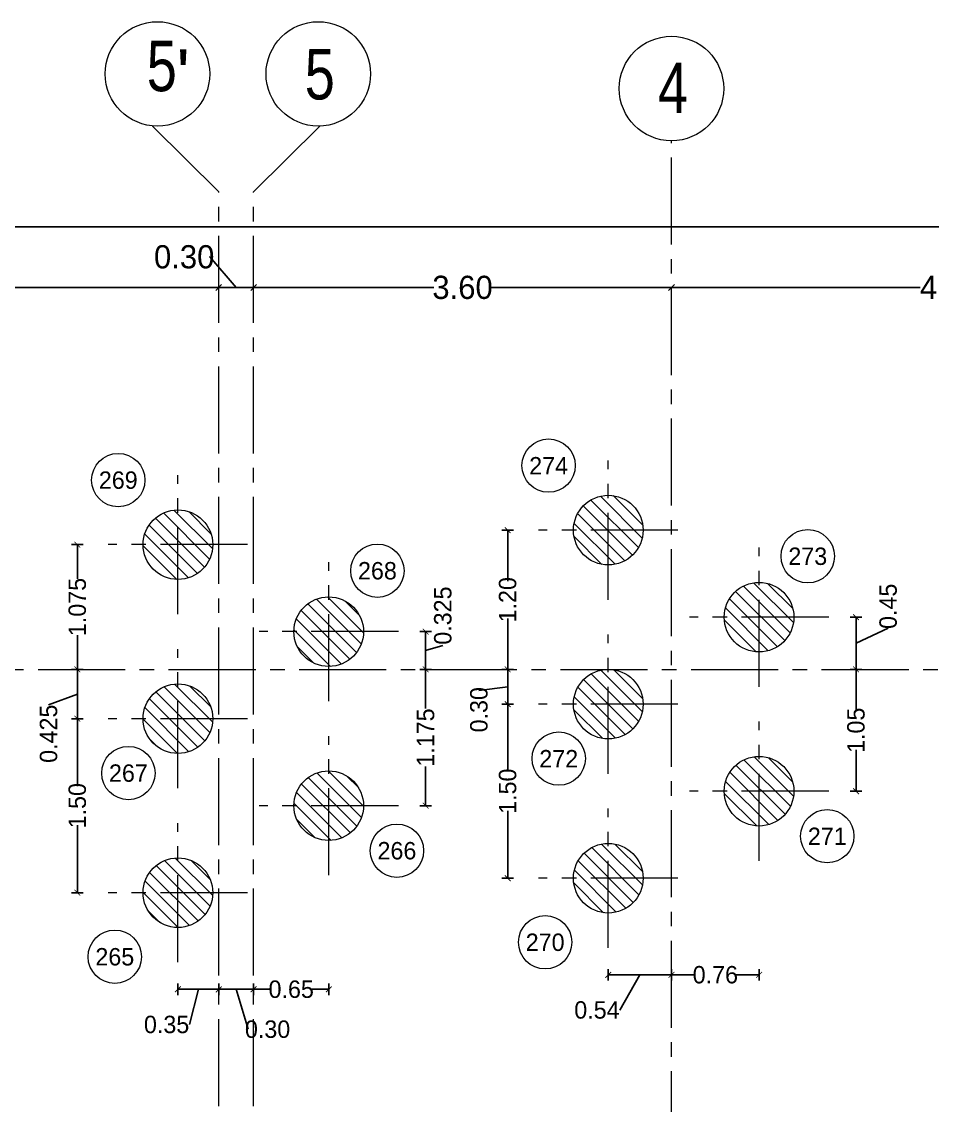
# Model space of a CAD drawing. Extents: x 971 to 1079, y 664 to 731.
# Drawn here: x 1018.37 to 1026.21, y 705.77 to 715.11 of the extents above; entities that cross this region are included whole.
import ezdxf
from ezdxf.enums import TextEntityAlignment as Align

# ---------------------------------------------------------------- set-up
doc = ezdxf.new("R2010")
doc.units = 0
doc.header["$MEASUREMENT"] = 0
doc.header["$PDMODE"] = 3
doc.header["$PDSIZE"] = 0.1
for name, pattern in [('CENTER2', [1.125, 0.75, -0.125, 0.125, -0.125]), ('CENTERX2', [4, 2.5, -0.5, 0.5, -0.5]), ('HIDDEN2', [0.1875, 0.125, -0.0625])]:
    doc.linetypes.add(name, pattern=pattern)
doc.layers.get('0').update_dxf_attribs({"linetype": 'CONTINUOUS', "lineweight": 30})
doc.layers.get('Defpoints').update_dxf_attribs({"linetype": 'CONTINUOUS'})
for name, color, linetype, lineweight in [('As Built Piles', 4, 'HIDDEN2', 20), ('axis', 1, 'CENTERX2', 5), ('axis no.', 11, 'CONTINUOUS', 20), ('Dimensions of axis', 11, 'CONTINUOUS', 20), ('PILES_AXES', 4, 'CENTER2', 20), ('PILES_HATCH0', 8, 'CONTINUOUS', 9), ('PILES_NO_', 11, 'CONTINUOUS', 20)]:
    doc.layers.add(name, color=color, linetype=linetype, lineweight=lineweight)
doc.layers.add('DIMENSIONS_OF_PILES_TO_AXI', color=11, linetype='CONTINUOUS')
doc.styles.add('ARABY', font='sosa.shx')
doc.styles.add('SOSA', font='sosa.shx')
doc.styles.add('SOSA2', font='SOSA.shx', dxfattribs={"width": 0.8})
doc.dimstyles.new('axis dim', dxfattribs={"dimtxt": 0.2, "dimasz": 0.05, "dimexe": 0, "dimexo": 0, "dimgap": 0.001, "dimtad": 0, "dimzin": 0, "dimdsep": 46, "dimtxsty": 'SOSA', "dimblk": 'OBLIQUE', "dimcen": 0, "dimse1": 1, "dimse2": 1, "dimclrd": 256, "dimclre": 256, "dimclrt": 256, "dimadec": 0, "dimazin": 0, "dimtfac": 1, "dimtofl": 0, "dimtmove": 1, "dimatfit": 3, "dimldrblk": 'OBLIQUE', "dimfxl": 0, "dimtolj": 1, "dimtzin": 0, "dimarcsym": 0})
doc.dimstyles.new('Shabak dim', dxfattribs={"dimtxt": 0.15, "dimasz": 0.05, "dimexe": 0.05, "dimexo": 0.1, "dimgap": 0, "dimtad": 0, "dimzin": 0, "dimdsep": 46, "dimtxsty": 'SOSA', "dimblk1": 'ARCHTICK', "dimblk2": 'ARCHTICK', "dimsah": 1, "dimcen": 0, "dimclrd": 256, "dimadec": 0, "dimazin": 0, "dimtfac": 1, "dimtofl": 0, "dimtmove": 1, "dimatfit": 3, "dimldrblk": 'OBLIQUE', "dimfxl": 0.05, "dimfxlon": 1, "dimtolj": 1, "dimtzin": 0, "dimlwd": -1, "dimlwe": -1, "dimarcsym": 0})

# ---------------------------------------------------------------- blocks, each defined once
blk = doc.blocks.new('_OBLIQUE')
at = {"color": 0, "linetype": 'ByBlock'}
blk.add_line((-0.5, -0.5), (0.5, 0.5), dxfattribs=at)
blk = doc.blocks.new('*D12')
at = {"layer": 'Defpoints', "color": 0, "transparency": 16777216}
for p in [(1015.1677, 712.818), (1015.1677, 712.4913), (1020.0677, 712.4913)]:
    blk.add_point(p, dxfattribs=at)
at = {"layer": 'Dimensions of axis', "lineweight": -2, "transparency": 16777216}
for p, q in [((1015.1677, 712.818), (1017.3797, 712.818)), ((1020.0677, 712.818), (1017.8557, 712.818))]:
    blk.add_line(p, q, dxfattribs=at)
at = {"layer": 'Dimensions of axis', "lineweight": -2, "transparency": 16777216, "xscale": 0.05, "yscale": 0.05, "zscale": 0.05, "rotation": 180}
blk.add_blockref('_OBLIQUE', (1015.1677, 712.818), dxfattribs=at)
at = {"layer": 'Dimensions of axis', "lineweight": -2, "transparency": 16777216, "xscale": 0.05, "yscale": 0.05, "zscale": 0.05}
blk.add_blockref('_OBLIQUE', (1020.0677, 712.818), dxfattribs=at)
at = {"layer": 'Dimensions of axis', "transparency": 16777216, "insert": (1017.6177, 712.818), "char_height": 0.2, "attachment_point": 5, "style": 'SOSA'}
blk.add_mtext('\\A1;4.90', dxfattribs=at)
blk = doc.blocks.new('*D24')
at = {"layer": 'Defpoints', "color": 0, "transparency": 16777216}
for p in [(1037.1677, 713.3416), (980.3927, 712.5388), (1037.1677, 712.5138)]:
    blk.add_point(p, dxfattribs=at)
at = {"layer": 'Dimensions of axis', "lineweight": -2, "transparency": 16777216}
for p, q in [((980.3927, 713.3416), (1008.3902, 713.3416)), ((1037.1677, 713.3416), (1009.1702, 713.3416))]:
    blk.add_line(p, q, dxfattribs=at)
at = {"layer": 'Dimensions of axis', "lineweight": -2, "transparency": 16777216, "xscale": 0.05, "yscale": 0.05, "zscale": 0.05, "rotation": 180}
blk.add_blockref('_OBLIQUE', (980.3927, 713.3416), dxfattribs=at)
at = {"layer": 'Dimensions of axis', "lineweight": -2, "transparency": 16777216, "xscale": 0.05, "yscale": 0.05, "zscale": 0.05}
blk.add_blockref('_OBLIQUE', (1037.1677, 713.3416), dxfattribs=at)
at = {"layer": 'Dimensions of axis', "transparency": 16777216, "insert": (1008.7802, 713.3416), "char_height": 0.2, "attachment_point": 5, "style": 'SOSA'}
blk.add_mtext('\\A1;56.78', dxfattribs=at)
blk = doc.blocks.new('*D26')
at = {"layer": 'Defpoints', "color": 0, "transparency": 16777216}
for p in [(1023.9677, 712.818), (1020.3677, 712.0832), (1023.9677, 712.0961)]:
    blk.add_point(p, dxfattribs=at)
at = {"layer": 'Dimensions of axis', "lineweight": -2, "transparency": 16777216}
for p, q in [((1020.3677, 712.818), (1021.9197, 712.818)), ((1023.9677, 712.818), (1022.4157, 712.818))]:
    blk.add_line(p, q, dxfattribs=at)
at = {"layer": 'Dimensions of axis', "lineweight": -2, "transparency": 16777216, "xscale": 0.05, "yscale": 0.05, "zscale": 0.05, "rotation": 180}
blk.add_blockref('_OBLIQUE', (1020.3677, 712.818), dxfattribs=at)
at = {"layer": 'Dimensions of axis', "lineweight": -2, "transparency": 16777216, "xscale": 0.05, "yscale": 0.05, "zscale": 0.05}
blk.add_blockref('_OBLIQUE', (1023.9677, 712.818), dxfattribs=at)
at = {"layer": 'Dimensions of axis', "transparency": 16777216, "insert": (1022.1677, 712.818), "char_height": 0.2, "attachment_point": 5, "style": 'SOSA'}
blk.add_mtext('\\A1;3.60', dxfattribs=at)
blk = doc.blocks.new('*D27')
at = {"layer": 'Defpoints', "color": 0, "transparency": 16777216}
for p in [(1028.7677, 712.818), (1023.9677, 712.0961), (1028.7677, 712.092)]:
    blk.add_point(p, dxfattribs=at)
at = {"layer": 'Dimensions of axis', "lineweight": -2, "transparency": 16777216}
for p, q in [((1023.9677, 712.818), (1026.1097, 712.818)), ((1028.7677, 712.818), (1026.6257, 712.818))]:
    blk.add_line(p, q, dxfattribs=at)
at = {"layer": 'Dimensions of axis', "lineweight": -2, "transparency": 16777216, "xscale": 0.05, "yscale": 0.05, "zscale": 0.05, "rotation": 180}
blk.add_blockref('_OBLIQUE', (1023.9677, 712.818), dxfattribs=at)
at = {"layer": 'Dimensions of axis', "lineweight": -2, "transparency": 16777216, "xscale": 0.05, "yscale": 0.05, "zscale": 0.05}
blk.add_blockref('_OBLIQUE', (1028.7677, 712.818), dxfattribs=at)
at = {"layer": 'Dimensions of axis', "transparency": 16777216, "insert": (1026.3677, 712.818), "char_height": 0.2, "attachment_point": 5, "style": 'SOSA'}
blk.add_mtext('\\A1;4.80', dxfattribs=at)
blk = doc.blocks.new('*D44')
at = {"layer": 'Defpoints', "color": 0, "transparency": 16777216}
for p in [(1020.0677, 712.818), (1020.0677, 712.4913), (1020.3677, 712.4913)]:
    blk.add_point(p, dxfattribs=at)
at = {"layer": 'Dimensions of axis', "lineweight": -2, "transparency": 16777216}
for p, q in [((1019.99, 713.0816), (1019.988, 713.0816)), ((1020.2177, 712.818), (1019.99, 713.0816)), ((1020.3677, 712.818), (1020.0677, 712.818))]:
    blk.add_line(p, q, dxfattribs=at)
at = {"layer": 'Dimensions of axis', "lineweight": -2, "transparency": 16777216, "xscale": 0.05, "yscale": 0.05, "zscale": 0.05, "rotation": 180}
blk.add_blockref('_OBLIQUE', (1020.0677, 712.818), dxfattribs=at)
at = {"layer": 'Dimensions of axis', "lineweight": -2, "transparency": 16777216, "xscale": 0.05, "yscale": 0.05, "zscale": 0.05}
blk.add_blockref('_OBLIQUE', (1020.3677, 712.818), dxfattribs=at)
at = {"layer": 'Dimensions of axis', "transparency": 16777216, "insert": (1019.77, 713.0816), "char_height": 0.2, "attachment_point": 5, "style": 'SOSA'}
blk.add_mtext('\\A1;0.30', dxfattribs=at)
blk = doc.blocks.new('_ARCHTICK')
at = {"color": 0, "linetype": 'ByBlock', "const_width": 0.15}
blk.add_lwpolyline([(-0.5, -0.5), (0.5, 0.5)], dxfattribs=at)
blk = doc.blocks.new('*D305')
at = {"layer": 'Defpoints', "color": 0, "transparency": 16777216}
for p in [(1019.7159, 710.6019), (1018.8495, 709.5269), (1019.3649, 709.5269)]:
    blk.add_point(p, dxfattribs=at)
at = {"layer": 'DIMENSIONS_OF_PILES_TO_AXI', "color": 0, "transparency": 16777216}
for p, q in [((1018.8995, 710.6019), (1018.7995, 710.6019)), ((1018.8995, 709.5269), (1018.7995, 709.5269))]:
    blk.add_line(p, q, dxfattribs=at)
at = {"layer": 'DIMENSIONS_OF_PILES_TO_AXI', "transparency": 16777216}
for p, q in [((1018.8495, 710.6019), (1018.8495, 710.3074)), ((1018.8495, 709.5269), (1018.8495, 709.8215))]:
    blk.add_line(p, q, dxfattribs=at)
at = {"layer": 'DIMENSIONS_OF_PILES_TO_AXI', "transparency": 16777216, "xscale": 0.05, "yscale": 0.05, "zscale": 0.05}
for p, rotation in [((1018.8495, 710.6019), 90), ((1018.8495, 709.5269), 270)]:
    blk.add_blockref('_ARCHTICK', p, dxfattribs=dict(at, rotation=rotation))
at = {"layer": 'DIMENSIONS_OF_PILES_TO_AXI', "color": 0, "transparency": 16777216, "insert": (1018.8495, 710.0644), "char_height": 0.15, "attachment_point": 5, "rotation": 90, "style": 'SOSA'}
blk.add_mtext('\\A1;1.075', dxfattribs=at)
blk = doc.blocks.new('*D306')
at = {"layer": 'Defpoints', "color": 0, "transparency": 16777216}
for p in [(1019.3649, 709.5269), (1018.8495, 709.1019), (1019.264, 709.1019)]:
    blk.add_point(p, dxfattribs=at)
at = {"layer": 'DIMENSIONS_OF_PILES_TO_AXI', "color": 0, "transparency": 16777216}
for p, q in [((1018.8995, 709.5269), (1018.7995, 709.5269)), ((1018.8995, 709.1019), (1018.7995, 709.1019))]:
    blk.add_line(p, q, dxfattribs=at)
at = {"layer": 'DIMENSIONS_OF_PILES_TO_AXI', "transparency": 16777216}
for p, q in [((1018.8495, 709.5269), (1018.8495, 709.1019)), ((1018.6019, 709.2211), (1018.8495, 709.3144)), ((1018.6019, 709.2211), (1018.6019, 709.2211))]:
    blk.add_line(p, q, dxfattribs=at)
at = {"layer": 'DIMENSIONS_OF_PILES_TO_AXI', "transparency": 16777216, "xscale": 0.05, "yscale": 0.05, "zscale": 0.05}
for p, rotation in [((1018.8495, 709.5269), 90), ((1018.8495, 709.1019), 270)]:
    blk.add_blockref('_ARCHTICK', p, dxfattribs=dict(at, rotation=rotation))
at = {"layer": 'DIMENSIONS_OF_PILES_TO_AXI', "color": 0, "transparency": 16777216, "insert": (1018.6019, 708.9721), "char_height": 0.15, "attachment_point": 5, "rotation": 90, "style": 'SOSA'}
blk.add_mtext('\\A1;0.425', dxfattribs=at)
blk = doc.blocks.new('*D307')
at = {"layer": 'Defpoints', "color": 0, "transparency": 16777216}
for p in [(1019.264, 709.1019), (1018.8495, 707.6019), (1019.264, 707.6019)]:
    blk.add_point(p, dxfattribs=at)
at = {"layer": 'DIMENSIONS_OF_PILES_TO_AXI', "color": 0, "transparency": 16777216}
for p, q in [((1018.8995, 709.1019), (1018.7995, 709.1019)), ((1018.8995, 707.6019), (1018.7995, 707.6019))]:
    blk.add_line(p, q, dxfattribs=at)
at = {"layer": 'DIMENSIONS_OF_PILES_TO_AXI', "transparency": 16777216}
for p, q in [((1018.8495, 709.1019), (1018.8495, 708.5207)), ((1018.8495, 707.6019), (1018.8495, 708.1832))]:
    blk.add_line(p, q, dxfattribs=at)
at = {"layer": 'DIMENSIONS_OF_PILES_TO_AXI', "transparency": 16777216, "xscale": 0.05, "yscale": 0.05, "zscale": 0.05}
for p, rotation in [((1018.8495, 709.1019), 90), ((1018.8495, 707.6019), 270)]:
    blk.add_blockref('_ARCHTICK', p, dxfattribs=dict(at, rotation=rotation))
at = {"layer": 'DIMENSIONS_OF_PILES_TO_AXI', "color": 0, "transparency": 16777216, "insert": (1018.8495, 708.3519), "char_height": 0.15, "attachment_point": 5, "rotation": 90, "style": 'SOSA'}
blk.add_mtext('\\A1;1.50', dxfattribs=at)
blk = doc.blocks.new('*D308')
at = {"layer": 'Defpoints', "color": 0, "transparency": 16777216}
for p in [(1021.0149, 709.8519), (1021.5116, 709.5269), (1021.8501, 709.5269)]:
    blk.add_point(p, dxfattribs=at)
at = {"layer": 'DIMENSIONS_OF_PILES_TO_AXI', "color": 0, "transparency": 16777216}
for p, q in [((1021.8001, 709.8519), (1021.9001, 709.8519)), ((1021.8001, 709.5269), (1021.9001, 709.5269))]:
    blk.add_line(p, q, dxfattribs=at)
at = {"layer": 'DIMENSIONS_OF_PILES_TO_AXI', "transparency": 16777216}
for p, q in [((1021.8501, 709.8519), (1021.8501, 709.5269)), ((1021.9983, 709.7338), (1021.8501, 709.6894)), ((1021.9983, 709.7338), (1021.9983, 709.7338))]:
    blk.add_line(p, q, dxfattribs=at)
at = {"layer": 'DIMENSIONS_OF_PILES_TO_AXI', "transparency": 16777216, "xscale": 0.05, "yscale": 0.05, "zscale": 0.05}
for p, rotation in [((1021.8501, 709.8519), 90), ((1021.8501, 709.5269), 270)]:
    blk.add_blockref('_ARCHTICK', p, dxfattribs=dict(at, rotation=rotation))
at = {"layer": 'DIMENSIONS_OF_PILES_TO_AXI', "color": 0, "transparency": 16777216, "insert": (1021.9983, 709.9903), "char_height": 0.15, "attachment_point": 5, "rotation": 90, "style": 'SOSA'}
blk.add_mtext('\\A1;0.325', dxfattribs=at)
blk = doc.blocks.new('*D309')
at = {"layer": 'Defpoints', "color": 0, "transparency": 16777216}
for p in [(1021.5116, 709.5269), (1021.0149, 708.3519), (1021.8501, 708.3519)]:
    blk.add_point(p, dxfattribs=at)
at = {"layer": 'DIMENSIONS_OF_PILES_TO_AXI', "color": 0, "transparency": 16777216}
for p, q in [((1021.8001, 709.5269), (1021.9001, 709.5269)), ((1021.8001, 708.3519), (1021.9001, 708.3519))]:
    blk.add_line(p, q, dxfattribs=at)
at = {"layer": 'DIMENSIONS_OF_PILES_TO_AXI', "transparency": 16777216}
for p, q in [((1021.8501, 709.5269), (1021.8501, 709.1899)), ((1021.8501, 708.3519), (1021.8501, 708.689))]:
    blk.add_line(p, q, dxfattribs=at)
at = {"layer": 'DIMENSIONS_OF_PILES_TO_AXI', "transparency": 16777216, "xscale": 0.05, "yscale": 0.05, "zscale": 0.05}
for p, rotation in [((1021.8501, 709.5269), 90), ((1021.8501, 708.3519), 270)]:
    blk.add_blockref('_ARCHTICK', p, dxfattribs=dict(at, rotation=rotation))
at = {"layer": 'DIMENSIONS_OF_PILES_TO_AXI', "color": 0, "transparency": 16777216, "insert": (1021.8501, 708.9394), "char_height": 0.15, "attachment_point": 5, "rotation": 90, "style": 'SOSA'}
blk.add_mtext('\\A1;1.175', dxfattribs=at)
blk = doc.blocks.new('*D310')
at = {"layer": 'Defpoints', "color": 0, "transparency": 16777216}
for p in [(1020.0677, 707.2761), (1019.7159, 707.1899), (1020.0677, 706.7693)]:
    blk.add_point(p, dxfattribs=at)
at = {"layer": 'DIMENSIONS_OF_PILES_TO_AXI', "color": 0, "transparency": 16777216}
for p, q in [((1019.7159, 706.8193), (1019.7159, 706.7193)), ((1020.0677, 706.8193), (1020.0677, 706.7193))]:
    blk.add_line(p, q, dxfattribs=at)
at = {"layer": 'DIMENSIONS_OF_PILES_TO_AXI', "transparency": 16777216}
for p, q in [((1019.7159, 706.7693), (1020.0677, 706.7693)), ((1019.8149, 706.4656), (1019.8918, 706.7693)), ((1019.8149, 706.4656), (1019.8149, 706.4656))]:
    blk.add_line(p, q, dxfattribs=at)
at = {"layer": 'DIMENSIONS_OF_PILES_TO_AXI', "transparency": 16777216, "xscale": 0.05, "yscale": 0.05, "zscale": 0.05, "rotation": 180}
blk.add_blockref('_ARCHTICK', (1019.7159, 706.7693), dxfattribs=at)
at = {"layer": 'DIMENSIONS_OF_PILES_TO_AXI', "transparency": 16777216, "xscale": 0.05, "yscale": 0.05, "zscale": 0.05}
blk.add_blockref('_ARCHTICK', (1020.0677, 706.7693), dxfattribs=at)
at = {"layer": 'DIMENSIONS_OF_PILES_TO_AXI', "color": 0, "transparency": 16777216, "insert": (1019.6184, 706.4656), "char_height": 0.15, "attachment_point": 5, "style": 'SOSA'}
blk.add_mtext('\\A1;0.35', dxfattribs=at)
blk = doc.blocks.new('*D311')
at = {"layer": 'Defpoints', "color": 0, "transparency": 16777216}
for p in [(1021.0159, 707.9007), (1020.3677, 707.2761), (1021.0159, 706.7693)]:
    blk.add_point(p, dxfattribs=at)
at = {"layer": 'DIMENSIONS_OF_PILES_TO_AXI', "color": 0, "transparency": 16777216}
for p, q in [((1020.3677, 706.8193), (1020.3677, 706.7193)), ((1021.0159, 706.8193), (1021.0159, 706.7193))]:
    blk.add_line(p, q, dxfattribs=at)
at = {"layer": 'DIMENSIONS_OF_PILES_TO_AXI', "transparency": 16777216}
for p, q in [((1020.3677, 706.7693), (1020.5103, 706.7693)), ((1021.0159, 706.7693), (1020.8733, 706.7693))]:
    blk.add_line(p, q, dxfattribs=at)
at = {"layer": 'DIMENSIONS_OF_PILES_TO_AXI', "transparency": 16777216, "xscale": 0.05, "yscale": 0.05, "zscale": 0.05, "rotation": 180}
blk.add_blockref('_ARCHTICK', (1020.3677, 706.7693), dxfattribs=at)
at = {"layer": 'DIMENSIONS_OF_PILES_TO_AXI', "transparency": 16777216, "xscale": 0.05, "yscale": 0.05, "zscale": 0.05}
blk.add_blockref('_ARCHTICK', (1021.0159, 706.7693), dxfattribs=at)
at = {"layer": 'DIMENSIONS_OF_PILES_TO_AXI', "color": 0, "transparency": 16777216, "insert": (1020.6918, 706.7693), "char_height": 0.15, "attachment_point": 5, "style": 'SOSA'}
blk.add_mtext('\\A1;0.65', dxfattribs=at)
blk = doc.blocks.new('*D312')
at = {"layer": 'Defpoints', "color": 0, "transparency": 16777216}
for p in [(1023.4231, 710.7269), (1022.5567, 709.5269), (1023.0721, 709.5269)]:
    blk.add_point(p, dxfattribs=at)
at = {"layer": 'DIMENSIONS_OF_PILES_TO_AXI', "color": 0, "transparency": 16777216}
for p, q in [((1022.6067, 710.7269), (1022.5067, 710.7269)), ((1022.6067, 709.5269), (1022.5067, 709.5269))]:
    blk.add_line(p, q, dxfattribs=at)
at = {"layer": 'DIMENSIONS_OF_PILES_TO_AXI', "transparency": 16777216}
for p, q in [((1022.5567, 710.7269), (1022.5567, 710.2882)), ((1022.5567, 709.5269), (1022.5567, 709.9657))]:
    blk.add_line(p, q, dxfattribs=at)
at = {"layer": 'DIMENSIONS_OF_PILES_TO_AXI', "transparency": 16777216, "xscale": 0.05, "yscale": 0.05, "zscale": 0.05}
for p, rotation in [((1022.5567, 710.7269), 90), ((1022.5567, 709.5269), 270)]:
    blk.add_blockref('_ARCHTICK', p, dxfattribs=dict(at, rotation=rotation))
at = {"layer": 'DIMENSIONS_OF_PILES_TO_AXI', "color": 0, "transparency": 16777216, "insert": (1022.5567, 710.1269), "char_height": 0.15, "attachment_point": 5, "rotation": 90, "style": 'SOSA'}
blk.add_mtext('\\A1;1.20', dxfattribs=at)
blk = doc.blocks.new('*D313')
at = {"layer": 'Defpoints', "color": 0, "transparency": 16777216}
for p in [(1023.0721, 709.5269), (1022.5567, 709.2269), (1022.9712, 709.2269)]:
    blk.add_point(p, dxfattribs=at)
at = {"layer": 'DIMENSIONS_OF_PILES_TO_AXI', "color": 0, "transparency": 16777216}
for p, q in [((1022.6067, 709.5269), (1022.5067, 709.5269)), ((1022.6067, 709.2269), (1022.5067, 709.2269))]:
    blk.add_line(p, q, dxfattribs=at)
at = {"layer": 'DIMENSIONS_OF_PILES_TO_AXI', "transparency": 16777216}
for p, q in [((1022.5567, 709.5269), (1022.5567, 709.2269)), ((1022.3092, 709.3461), (1022.5567, 709.3769)), ((1022.3092, 709.3461), (1022.3092, 709.3461))]:
    blk.add_line(p, q, dxfattribs=at)
at = {"layer": 'DIMENSIONS_OF_PILES_TO_AXI', "transparency": 16777216, "xscale": 0.05, "yscale": 0.05, "zscale": 0.05}
for p, rotation in [((1022.5567, 709.5269), 90), ((1022.5567, 709.2269), 270)]:
    blk.add_blockref('_ARCHTICK', p, dxfattribs=dict(at, rotation=rotation))
at = {"layer": 'DIMENSIONS_OF_PILES_TO_AXI', "color": 0, "transparency": 16777216, "insert": (1022.3092, 709.1788), "char_height": 0.15, "attachment_point": 5, "rotation": 90, "style": 'SOSA'}
blk.add_mtext('\\A1;0.30', dxfattribs=at)
blk = doc.blocks.new('*D314')
at = {"layer": 'Defpoints', "color": 0, "transparency": 16777216}
for p in [(1022.9712, 709.2269), (1022.5567, 707.7269), (1022.9712, 707.7269)]:
    blk.add_point(p, dxfattribs=at)
at = {"layer": 'DIMENSIONS_OF_PILES_TO_AXI', "color": 0, "transparency": 16777216}
for p, q in [((1022.6067, 709.2269), (1022.5067, 709.2269)), ((1022.6067, 707.7269), (1022.5067, 707.7269))]:
    blk.add_line(p, q, dxfattribs=at)
at = {"layer": 'DIMENSIONS_OF_PILES_TO_AXI', "transparency": 16777216}
for p, q in [((1022.5567, 709.2269), (1022.5567, 708.6456)), ((1022.5567, 707.7269), (1022.5567, 708.3081))]:
    blk.add_line(p, q, dxfattribs=at)
at = {"layer": 'DIMENSIONS_OF_PILES_TO_AXI', "transparency": 16777216, "xscale": 0.05, "yscale": 0.05, "zscale": 0.05}
for p, rotation in [((1022.5567, 709.2269), 90), ((1022.5567, 707.7269), 270)]:
    blk.add_blockref('_ARCHTICK', p, dxfattribs=dict(at, rotation=rotation))
at = {"layer": 'DIMENSIONS_OF_PILES_TO_AXI', "color": 0, "transparency": 16777216, "insert": (1022.5567, 708.4769), "char_height": 0.15, "attachment_point": 5, "rotation": 90, "style": 'SOSA'}
blk.add_mtext('\\A1;1.50', dxfattribs=at)
blk = doc.blocks.new('*D315')
at = {"layer": 'Defpoints', "color": 0, "transparency": 16777216}
for p in [(1024.7221, 709.9769), (1025.2189, 709.5269), (1025.5574, 709.5269)]:
    blk.add_point(p, dxfattribs=at)
at = {"layer": 'DIMENSIONS_OF_PILES_TO_AXI', "color": 0, "transparency": 16777216}
for p, q in [((1025.5074, 709.9769), (1025.6074, 709.9769)), ((1025.5074, 709.5269), (1025.6074, 709.5269))]:
    blk.add_line(p, q, dxfattribs=at)
at = {"layer": 'DIMENSIONS_OF_PILES_TO_AXI', "transparency": 16777216}
for p, q in [((1025.5574, 709.9769), (1025.5574, 709.5269)), ((1025.8345, 709.8813), (1025.5574, 709.7519)), ((1025.8345, 709.8813), (1025.8345, 709.8813))]:
    blk.add_line(p, q, dxfattribs=at)
at = {"layer": 'DIMENSIONS_OF_PILES_TO_AXI', "transparency": 16777216, "xscale": 0.05, "yscale": 0.05, "zscale": 0.05}
for p, rotation in [((1025.5574, 709.9769), 90), ((1025.5574, 709.5269), 270)]:
    blk.add_blockref('_ARCHTICK', p, dxfattribs=dict(at, rotation=rotation))
at = {"layer": 'DIMENSIONS_OF_PILES_TO_AXI', "color": 0, "transparency": 16777216, "insert": (1025.8345, 710.0703), "char_height": 0.15, "attachment_point": 5, "rotation": 90, "style": 'SOSA'}
blk.add_mtext('\\A1;0.45', dxfattribs=at)
blk = doc.blocks.new('*D316')
at = {"layer": 'Defpoints', "color": 0, "transparency": 16777216}
for p in [(1025.2189, 709.5269), (1024.7221, 708.4769), (1025.5574, 708.4769)]:
    blk.add_point(p, dxfattribs=at)
at = {"layer": 'DIMENSIONS_OF_PILES_TO_AXI', "color": 0, "transparency": 16777216}
for p, q in [((1025.5074, 709.5269), (1025.6074, 709.5269)), ((1025.5074, 708.4769), (1025.6074, 708.4769))]:
    blk.add_line(p, q, dxfattribs=at)
at = {"layer": 'DIMENSIONS_OF_PILES_TO_AXI', "transparency": 16777216}
for p, q in [((1025.5574, 709.5269), (1025.5574, 709.1699)), ((1025.5574, 708.4769), (1025.5574, 708.8339))]:
    blk.add_line(p, q, dxfattribs=at)
at = {"layer": 'DIMENSIONS_OF_PILES_TO_AXI', "transparency": 16777216, "xscale": 0.05, "yscale": 0.05, "zscale": 0.05}
for p, rotation in [((1025.5574, 709.5269), 90), ((1025.5574, 708.4769), 270)]:
    blk.add_blockref('_ARCHTICK', p, dxfattribs=dict(at, rotation=rotation))
at = {"layer": 'DIMENSIONS_OF_PILES_TO_AXI', "color": 0, "transparency": 16777216, "insert": (1025.5574, 709.0019), "char_height": 0.15, "attachment_point": 5, "rotation": 90, "style": 'SOSA'}
blk.add_mtext('\\A1;1.05', dxfattribs=at)
blk = doc.blocks.new('*D317')
at = {"layer": 'Defpoints', "color": 0, "transparency": 16777216}
for p in [(1023.9677, 707.4421), (1023.4231, 707.3149), (1023.9677, 706.8943)]:
    blk.add_point(p, dxfattribs=at)
at = {"layer": 'DIMENSIONS_OF_PILES_TO_AXI', "color": 0, "transparency": 16777216}
for p, q in [((1023.4231, 706.9443), (1023.4231, 706.8443)), ((1023.9677, 706.9443), (1023.9677, 706.8443))]:
    blk.add_line(p, q, dxfattribs=at)
at = {"layer": 'DIMENSIONS_OF_PILES_TO_AXI', "transparency": 16777216}
for p, q in [((1023.4231, 706.8943), (1023.9677, 706.8943)), ((1023.5221, 706.5906), (1023.6954, 706.8943)), ((1023.5221, 706.5906), (1023.5221, 706.5906))]:
    blk.add_line(p, q, dxfattribs=at)
at = {"layer": 'DIMENSIONS_OF_PILES_TO_AXI', "transparency": 16777216, "xscale": 0.05, "yscale": 0.05, "zscale": 0.05, "rotation": 180}
blk.add_blockref('_ARCHTICK', (1023.4231, 706.8943), dxfattribs=at)
at = {"layer": 'DIMENSIONS_OF_PILES_TO_AXI', "transparency": 16777216, "xscale": 0.05, "yscale": 0.05, "zscale": 0.05}
blk.add_blockref('_ARCHTICK', (1023.9677, 706.8943), dxfattribs=at)
at = {"layer": 'DIMENSIONS_OF_PILES_TO_AXI', "color": 0, "transparency": 16777216, "insert": (1023.3255, 706.5906), "char_height": 0.15, "attachment_point": 5, "style": 'SOSA'}
blk.add_mtext('\\A1;0.54', dxfattribs=at)
blk = doc.blocks.new('*D318')
at = {"layer": 'Defpoints', "color": 0, "transparency": 16777216}
for p in [(1024.7231, 708.0257), (1023.9677, 707.4421), (1024.7231, 706.8943)]:
    blk.add_point(p, dxfattribs=at)
at = {"layer": 'DIMENSIONS_OF_PILES_TO_AXI', "color": 0, "transparency": 16777216}
for p, q in [((1023.9677, 706.9443), (1023.9677, 706.8443)), ((1024.7231, 706.9443), (1024.7231, 706.8443))]:
    blk.add_line(p, q, dxfattribs=at)
at = {"layer": 'DIMENSIONS_OF_PILES_TO_AXI', "transparency": 16777216}
for p, q in [((1023.9677, 706.8943), (1024.1656, 706.8943)), ((1024.7231, 706.8943), (1024.5253, 706.8943))]:
    blk.add_line(p, q, dxfattribs=at)
at = {"layer": 'DIMENSIONS_OF_PILES_TO_AXI', "transparency": 16777216, "xscale": 0.05, "yscale": 0.05, "zscale": 0.05, "rotation": 180}
blk.add_blockref('_ARCHTICK', (1023.9677, 706.8943), dxfattribs=at)
at = {"layer": 'DIMENSIONS_OF_PILES_TO_AXI', "transparency": 16777216, "xscale": 0.05, "yscale": 0.05, "zscale": 0.05}
blk.add_blockref('_ARCHTICK', (1024.7231, 706.8943), dxfattribs=at)
at = {"layer": 'DIMENSIONS_OF_PILES_TO_AXI', "color": 0, "transparency": 16777216, "insert": (1024.3454, 706.8943), "char_height": 0.15, "attachment_point": 5, "style": 'SOSA'}
blk.add_mtext('\\A1;0.76', dxfattribs=at)
blk = doc.blocks.new('*D333')
at = {"layer": 'Defpoints', "color": 0, "transparency": 16777216}
for p in [(1020.0677, 707.0104), (1020.3677, 707.0104), (1020.3677, 706.7693)]:
    blk.add_point(p, dxfattribs=at)
at = {"layer": 'DIMENSIONS_OF_PILES_TO_AXI', "color": 0, "transparency": 16777216}
for p, q in [((1020.0677, 706.8193), (1020.0677, 706.7193)), ((1020.3677, 706.8193), (1020.3677, 706.7193))]:
    blk.add_line(p, q, dxfattribs=at)
at = {"layer": 'DIMENSIONS_OF_PILES_TO_AXI', "transparency": 16777216}
for p, q in [((1020.0677, 706.7693), (1020.3677, 706.7693)), ((1020.321, 706.4249), (1020.2177, 706.7693)), ((1020.321, 706.4249), (1020.321, 706.4249))]:
    blk.add_line(p, q, dxfattribs=at)
at = {"layer": 'DIMENSIONS_OF_PILES_TO_AXI', "transparency": 16777216, "xscale": 0.05, "yscale": 0.05, "zscale": 0.05, "rotation": 180}
blk.add_blockref('_ARCHTICK', (1020.0677, 706.7693), dxfattribs=at)
at = {"layer": 'DIMENSIONS_OF_PILES_TO_AXI', "transparency": 16777216, "xscale": 0.05, "yscale": 0.05, "zscale": 0.05}
blk.add_blockref('_ARCHTICK', (1020.3677, 706.7693), dxfattribs=at)
at = {"layer": 'DIMENSIONS_OF_PILES_TO_AXI', "color": 0, "transparency": 16777216, "insert": (1020.4883, 706.4249), "char_height": 0.15, "attachment_point": 5, "style": 'SOSA'}
blk.add_mtext('\\A1;0.30', dxfattribs=at)

msp = doc.modelspace()

# ---------------------------------------------------------------- hatches: boundary and pattern name
at = {"layer": 'PILES_HATCH0'}
h = msp.add_hatch(dxfattribs=at)
h.set_pattern_fill('ANSI31', color=256, scale=0.65, angle=90, style=0)
edge = h.paths.add_edge_path()
edge.add_arc((1023.4231, 710.7269), 0.3, 0, 360)
h = msp.add_hatch(dxfattribs=at)
h.set_pattern_fill('ANSI31', color=256, scale=0.65, angle=90, style=0)
edge = h.paths.add_edge_path()
edge.add_arc((1019.7159, 710.6019), 0.3, 0, 360)
h = msp.add_hatch(dxfattribs=at)
h.set_pattern_fill('ANSI31', color=256, scale=0.65, angle=90, style=0)
edge = h.paths.add_edge_path()
edge.add_arc((1024.7221, 709.9769), 0.3, 0, 360)
h = msp.add_hatch(dxfattribs=at)
h.set_pattern_fill('ANSI31', color=256, scale=0.65, angle=90, style=0)
edge = h.paths.add_edge_path()
edge.add_arc((1021.0149, 709.8519), 0.3, 0, 360)
h = msp.add_hatch(dxfattribs=at)
h.set_pattern_fill('ANSI31', color=256, scale=0.65, angle=90, style=0)
edge = h.paths.add_edge_path()
edge.add_arc((1023.4231, 709.2269), 0.3, 0, 360)
h = msp.add_hatch(dxfattribs=at)
h.set_pattern_fill('ANSI31', color=256, scale=0.65, angle=90, style=0)
edge = h.paths.add_edge_path()
edge.add_arc((1019.7159, 709.1019), 0.3, 0, 360)
h = msp.add_hatch(dxfattribs=at)
h.set_pattern_fill('ANSI31', color=256, scale=0.65, angle=90, style=0)
edge = h.paths.add_edge_path()
edge.add_arc((1024.7221, 708.4769), 0.3, 0, 360)
h = msp.add_hatch(dxfattribs=at)
h.set_pattern_fill('ANSI31', color=256, scale=0.65, angle=90, style=0)
edge = h.paths.add_edge_path()
edge.add_arc((1021.0149, 708.3519), 0.3, 0, 360)
h = msp.add_hatch(dxfattribs=at)
h.set_pattern_fill('ANSI31', color=256, scale=0.65, angle=90, style=0)
edge = h.paths.add_edge_path()
edge.add_arc((1023.4231, 707.7269), 0.3, 0, 360)
h = msp.add_hatch(dxfattribs=at)
h.set_pattern_fill('ANSI31', color=256, scale=0.65, angle=90, style=0)
edge = h.paths.add_edge_path()
edge.add_arc((1019.7159, 707.6019), 0.3, 0, 360)

# ---------------------------------------------------------------- linework, layer by layer
at = {"layer": 'As Built Piles', "linetype": 'Continuous', "ltscale": 0.01}
for centre in [(1023.4231, 710.7269), (1019.7159, 710.6019), (1024.7221, 709.9769), (1021.0149, 709.8519), (1023.4231, 709.2269), (1019.7159, 709.1019), (1024.7221, 708.4769), (1021.0149, 708.3519), (1023.4231, 707.7269), (1019.7159, 707.6019)]:
    msp.add_circle(centre, 0.3, dxfattribs=at)
at = {"layer": 'axis', "ltscale": 2}
for p, q in [((1020.0677, 713.642), (1019.497, 714.2094)), ((1020.3677, 713.642), (1020.9385, 714.2094))]:
    msp.add_line(p, q, dxfattribs=at)
at = {"layer": 'axis', "linetype": 'CENTER2'}
for p, q in [((1023.9677, 683.9379), (1023.9677, 714.0829)), ((1020.0677, 684.3879), (1020.0677, 713.642)), ((1020.3677, 684.3879), (1020.3677, 713.642)), ((976.8859, 709.5269), (1040.7428, 709.5269))]:
    msp.add_line(p, q, dxfattribs=at)
at = {"layer": 'axis no.'}
for centre in [(1019.5396, 714.6592), (1020.925, 714.6592), (1023.9677, 714.5329)]:
    msp.add_circle(centre, 0.45, dxfattribs=at)
at = {"layer": 'PILES_AXES'}
for p, q in [((1023.4231, 710.1269), (1023.4231, 711.3269)), ((1019.7159, 710.0019), (1019.7159, 711.2019)), ((1024.0231, 710.7269), (1022.8231, 710.7269)), ((1020.3159, 710.6019), (1019.1159, 710.6019)), ((1024.7221, 709.3769), (1024.7221, 710.5769)), ((1021.0149, 709.2519), (1021.0149, 710.4519)), ((1025.3221, 709.9769), (1024.1221, 709.9769)), ((1021.6149, 709.8519), (1020.4149, 709.8519)), ((1023.4231, 708.6269), (1023.4231, 709.8269)), ((1019.7159, 708.5019), (1019.7159, 709.7019)), ((1024.0231, 709.2269), (1022.8231, 709.2269)), ((1020.3159, 709.1019), (1019.1159, 709.1019)), ((1024.7221, 707.8769), (1024.7221, 709.0769)), ((1021.0149, 707.7519), (1021.0149, 708.9519)), ((1025.3221, 708.4769), (1024.1221, 708.4769)), ((1021.6149, 708.3519), (1020.4149, 708.3519)), ((1023.4231, 707.1269), (1023.4231, 708.3269)), ((1019.7159, 707.0019), (1019.7159, 708.2019)), ((1024.0231, 707.7269), (1022.8231, 707.7269)), ((1020.3159, 707.6019), (1019.1159, 707.6019))]:
    msp.add_line(p, q, dxfattribs=at)
at = {"layer": 'PILES_NO_'}
for centre in [(1022.9092, 711.283), (1019.2019, 711.158), (1025.1418, 710.502), (1021.4345, 710.377), (1022.9965, 708.7579), (1019.2893, 708.6329), (1025.3097, 708.0891), (1021.6025, 707.9641), (1022.8795, 707.175), (1019.1722, 707.05)]:
    msp.add_circle(centre, 0.2298, dxfattribs=at)

# ---------------------------------------------------------------- texts
at = {"layer": 'axis no.', "char_height": 0.4355, "attachment_point": 5, "style": 'SOSA2'}
for s, insert in [('5', (1019.5772, 714.7244)), ('5', (1020.9381, 714.6537)), ('4', (1023.9808, 714.5385))]:
    msp.add_mtext(s, dxfattribs=dict(at, insert=insert))
at = {"layer": 'axis no.', "insert": (1019.7614, 714.6537), "char_height": 0.435456, "attachment_point": 5}
msp.add_mtext("{\\fArial|b0|i0|c0|p34;'}", dxfattribs=at)
at = {"layer": 'PILES_NO_', "style": 'ARABY'}
for s, p in [('274', (1022.9092, 711.283)), ('269', (1019.2019, 711.158)), ('273', (1025.1418, 710.502)), ('268', (1021.4345, 710.377)), ('272', (1022.9965, 708.7579)), ('267', (1019.2893, 708.6329)), ('271', (1025.3097, 708.0891)), ('266', (1021.6025, 707.9641)), ('270', (1022.8795, 707.175)), ('265', (1019.1722, 707.05))]:
    msp.add_text(s, height=0.15, dxfattribs=at).set_placement(p, align=Align.MIDDLE)

# ---------------------------------------------------------------- dimensions: what is measured, and where the dimension line sits
at = {"layer": 'Dimensions of axis'}
for base, p1, p2, picture, middle in [((1037.1677228379, 713.3415911784), (980.3927228379, 712.5388404124), (1037.1677228379, 712.5138404124), '*D24', (1008.7802228379, 713.3415911784)), ((1015.1677, 712.818), (1020.0677, 712.4913), (1015.1677, 712.4913), '*D12', (1017.6177, 712.818)), ((1023.9677, 712.818), (1020.3677, 712.0832), (1023.9677, 712.0961), '*D26', (1022.1677, 712.818)), ((1028.7677, 712.818), (1023.9677, 712.0961), (1028.7677, 712.092), '*D27', (1026.3677, 712.818))]:
    dim = msp.add_linear_dim(base=base, p1=p1, p2=p2, dimstyle='axis dim', dxfattribs=at)
    dim.commit()
    dim.dimension.update_dxf_attribs({"geometry": picture, "text_midpoint": middle})
dim = msp.add_linear_dim(base=(1020.0677, 712.818), p1=(1020.3677, 712.4913), p2=(1020.0677, 712.4913), dimstyle='axis dim', dxfattribs=at)
dim.commit()
dim.dimension.update_dxf_attribs({"geometry": '*D44', "text_midpoint": (1019.987, 713.0816), "dimtype": 160})
at = {"layer": 'DIMENSIONS_OF_PILES_TO_AXI'}
for base, p1, p2, picture, middle in [((1022.5567, 709.5269), (1023.4231, 710.7269), (1023.0721, 709.5269), '*D312', (1022.5567, 710.1269)), ((1025.5574, 708.4769), (1025.2189, 709.5269), (1024.7221, 708.4769), '*D316', (1025.5574, 709.0019)), ((1022.5567, 707.7269), (1022.9712, 709.2269), (1022.9712, 707.7269), '*D314', (1022.5567, 708.4769)), ((1018.8495, 707.6019), (1019.264, 709.1019), (1019.264, 707.6019), '*D307', (1018.8495, 708.3519))]:
    dim = msp.add_linear_dim(base=base, p1=p1, p2=p2, angle=270, dimstyle='Shabak dim', dxfattribs=at)
    dim.commit()
    dim.dimension.update_dxf_attribs({"geometry": picture, "text_midpoint": middle})
for base, p1, p2, picture, middle in [((1018.8495, 709.5269), (1019.7159, 710.6019), (1019.3649, 709.5269), '*D305', (1018.8495, 710.0644)), ((1021.8501, 709.5269), (1021.0149, 709.8519), (1021.5116, 709.5269), '*D308', (1021.9983, 709.7338)), ((1021.8501, 708.3519), (1021.5116, 709.5269), (1021.0149, 708.3519), '*D309', (1021.8501, 708.9394))]:
    dim = msp.add_linear_dim(base=base, p1=p1, p2=p2, angle=270, dimstyle='Shabak dim', override={"dimdec": 3}, dxfattribs=at)
    dim.commit()
    dim.dimension.update_dxf_attribs({"geometry": picture, "text_midpoint": middle})
for base, p1, p2, picture, middle in [((1025.5574, 709.5269), (1024.7221, 709.9769), (1025.2189, 709.5269), '*D315', (1025.8345, 709.8813)), ((1022.5567, 709.2269), (1023.0721, 709.5269), (1022.9712, 709.2269), '*D313', (1022.3092, 709.3461))]:
    dim = msp.add_linear_dim(base=base, p1=p1, p2=p2, angle=270, dimstyle='Shabak dim', dxfattribs=at)
    dim.commit()
    dim.dimension.update_dxf_attribs({"geometry": picture, "text_midpoint": middle, "dimtype": 160})
dim = msp.add_linear_dim(base=(1018.8495, 709.1019), p1=(1019.3649, 709.5269), p2=(1019.264, 709.1019), angle=270, dimstyle='Shabak dim', override={"dimdec": 3}, dxfattribs=at)
dim.commit()
dim.dimension.update_dxf_attribs({"geometry": '*D306', "text_midpoint": (1018.6019, 709.2211), "dimtype": 160})
for base, p1, p2, picture, middle in [((1024.7231, 706.8943), (1023.9677, 707.4421), (1024.7231, 708.0257), '*D318', (1024.3454, 706.8943)), ((1021.0159, 706.7693), (1020.3677, 707.2761), (1021.0159, 707.9007), '*D311', (1020.6918, 706.7693)), ((1020.3677, 706.7693), (1020.0677, 707.0104), (1020.3677, 707.0104), '*D333', (1020.321, 706.4249))]:
    dim = msp.add_linear_dim(base=base, p1=p1, p2=p2, dimstyle='Shabak dim', dxfattribs=at)
    dim.commit()
    dim.dimension.update_dxf_attribs({"geometry": picture, "text_midpoint": middle})
for base, p1, p2, picture, middle in [((1023.9677, 706.8943), (1023.4231, 707.3149), (1023.9677, 707.4421), '*D317', (1023.5221, 706.5906)), ((1020.0677, 706.7693), (1019.7159, 707.1899), (1020.0677, 707.2761), '*D310', (1019.8149, 706.4656))]:
    dim = msp.add_linear_dim(base=base, p1=p1, p2=p2, dimstyle='Shabak dim', dxfattribs=at)
    dim.commit()
    dim.dimension.update_dxf_attribs({"geometry": picture, "text_midpoint": middle, "dimtype": 160})

doc.saveas('drawing.dxf')
